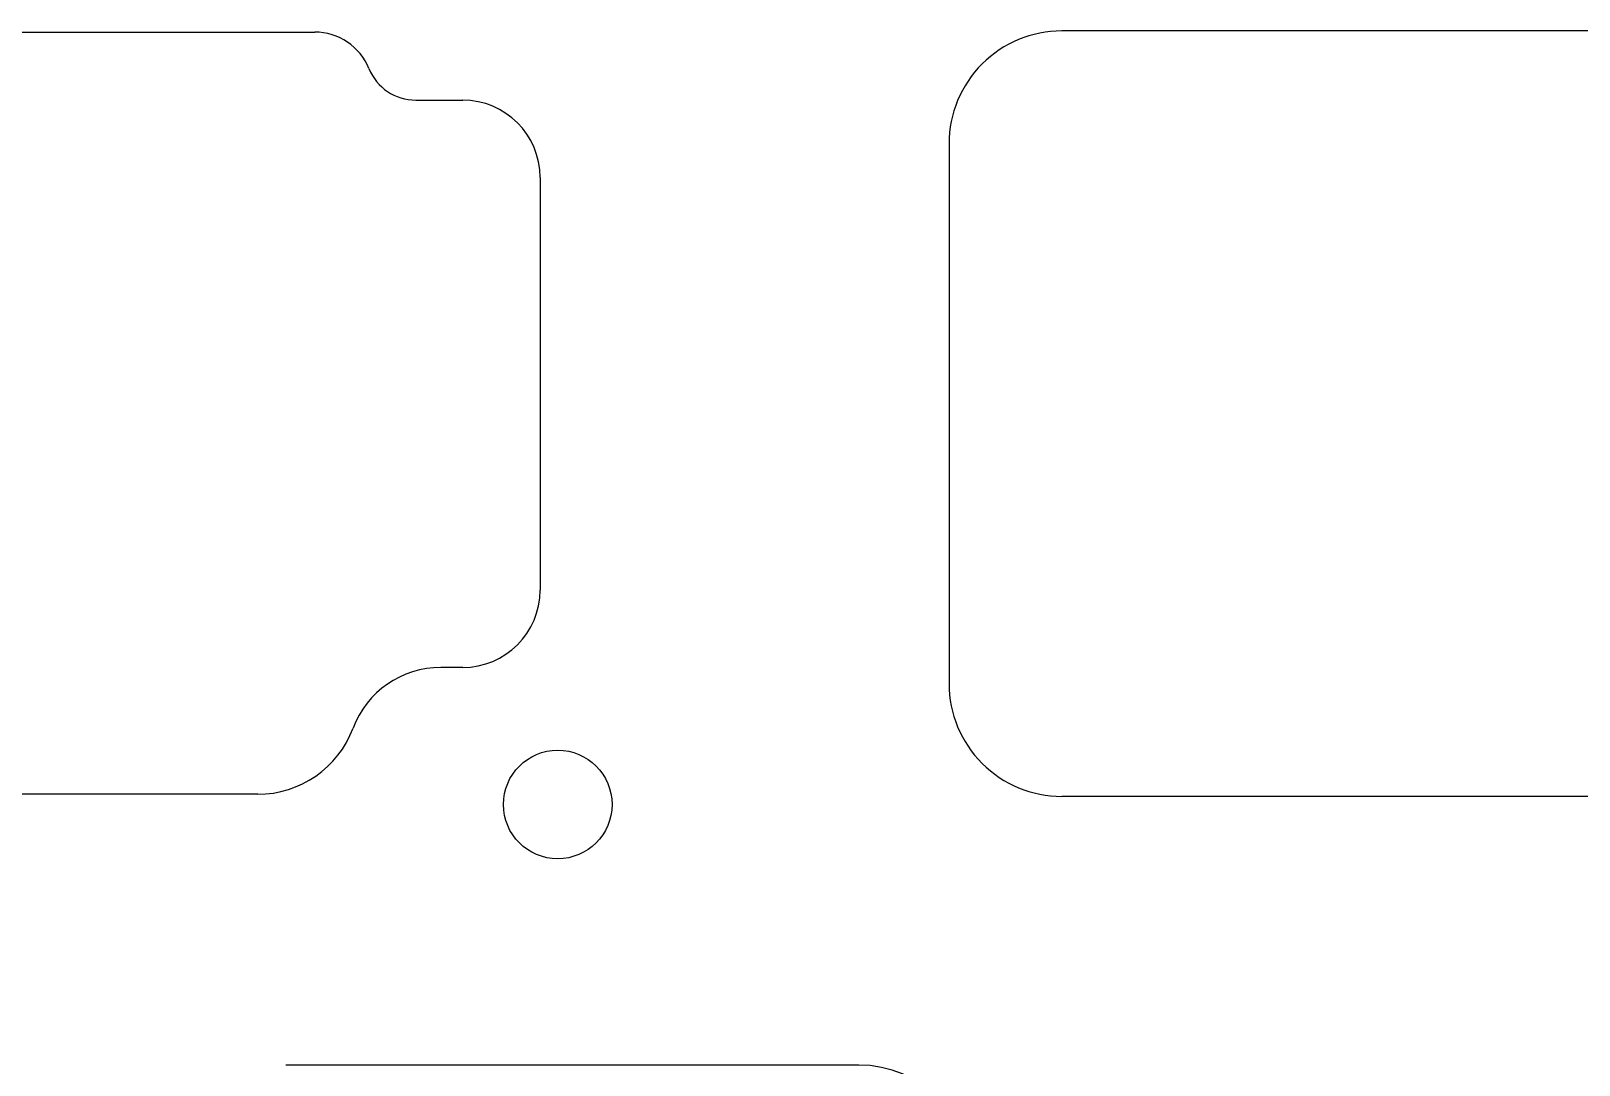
# Model space of a CAD drawing. Header units: millimetres. Extents: x -10 to 277, y -95 to 18.
# Drawn here: x 18.61 to 47.11, y -69.15 to -50.1 of the extents above; entities that cross this region are included whole.
import ezdxf

# ---------------------------------------------------------------- set-up
doc = ezdxf.new("R2010")
doc.units = ezdxf.units.MM
doc.header["$MEASUREMENT"] = 0
doc.layers.add('BLACK', color=7, linetype='CONTINUOUS')
doc.layers.add('Edge.Cuts', color=53, linetype='CONTINUOUS')

msp = doc.modelspace()

# ---------------------------------------------------------------- linework, layer by layer
at = {"layer": 'BLACK', "linetype": 'Continuous'}
msp.add_line((33.85, -69.15), (23.3, -69.15), dxfattribs=at)
at = {"layer": 'BLACK'}
msp.add_arc((33.84997, -71.225019), 2.075019, 0.0005246, 89.9991716, dxfattribs=at)
at = {"layer": 'Edge.Cuts', "linetype": 'Continuous'}
for p, q in [((-0.02157, -50.1224), (23.83367, -50.1224)), ((48.1375, -50.1), (37.5875, -50.1)), ((25.69088, -51.37456), (26.55649, -51.37456)), ((35.5125, -52.175), (35.5125, -62.125)), ((27.98149, -52.79956), (27.98149, -60.40044)), ((26.55649, -61.82544), (26.15245, -61.82544)), ((22.78155, -64.16191), (1.03055, -64.16191)), ((48.1375, -64.2), (37.5875, -64.2))]:
    msp.add_line(p, q, dxfattribs=at)
at = {"layer": 'Edge.Cuts'}
msp.add_circle((28.30625, -64.35), 1, dxfattribs=at)
for centre, radius, start, end in [((23.83365, -51.1974), 1.075, 22.0238993, 89.998934), ((37.587472, -52.175015), 2.074972, 89.9992269, 179.9995858), ((25.69085, -50.4461), 0.92846, 202.0262568, 270.0018513), ((26.55649, -52.79956), 1.425, 0, 90), ((26.55645, -60.4004), 1.42504, 270.0016083, 359.9983917), ((26.15245, -63.5504), 1.724938, 90, 159.4534018), ((37.587472, -62.125015), 2.074985, 179.9995858, 270.0007731), ((22.78155, -62.287), 1.874943, 270, 339.454935)]:
    msp.add_arc(centre, radius, start, end, dxfattribs=at)

doc.saveas('drawing.dxf')
